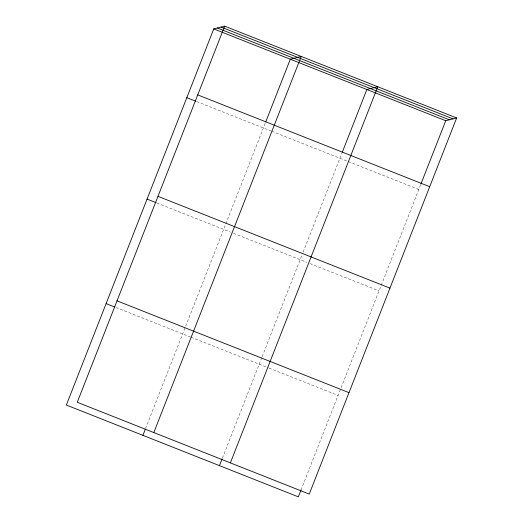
<?xml version="1.0" encoding="UTF-8"?>
<svg xmlns="http://www.w3.org/2000/svg" width="523" height="523" viewBox="0 0 523 523"><rect width="100%" height="100%" fill="white"/><g stroke="black" fill="none" stroke-linecap="round" stroke-linejoin="round"><path stroke-width="0.39" stroke-dasharray="2.62 1.96" d="M145.577 428.527L265.442 122.67M222.425 458.07L261.879 357.386M262.18 356.627L301.948 255.146M303.131 252.119L341.99 152.964M301 490.038L420.57 184.933M196.668 101.56L270.947 130.953M271.705 131.253L347.501 161.254M348.259 161.555L418.792 189.463M156.913 202.996L230.434 232.094M233.467 233.291L306.994 262.389M310.028 263.592L379.038 290.899M115.956 307.511L190.235 336.904M190.993 337.204L268.312 367.8M269.07 368.1L338.08 395.414"/><path stroke-width="0.78" d="M224.674 26.15L77.267 402.279L309.243 494.085L456.651 117.956L224.674 26.15L213.757 28.915L66.349 405.044L298.326 496.85L301 490.038M142.903 435.345L145.276 429.285M265.736 121.911L290.311 59.21L301.222 56.445L153.821 432.573M219.457 465.64L222.125 458.821M342.29 152.206L366.858 89.505L377.776 86.74L230.375 462.868M420.865 184.174L445.733 120.721L456.651 117.956M221.072 27.065L453.049 118.865M217.359 28.007L449.335 119.806M213.757 28.915L445.733 120.721M197.733 94.892L429.71 186.698M186.816 97.664L195.909 101.259M157.979 196.334L389.955 288.134M147.061 199.1L156.155 202.695M117.021 300.843L348.998 392.649M106.104 303.608L114.445 306.909"/></g></svg>
